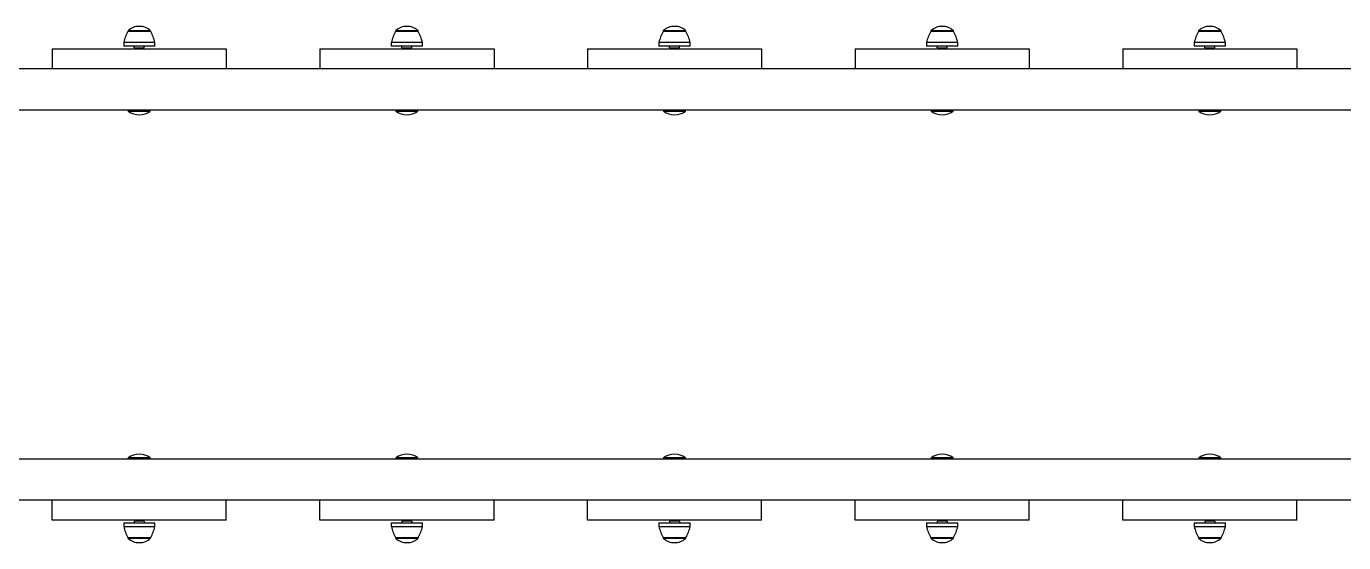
# Model space of a CAD drawing. Header units: millimetres. Extents: x 1089 to 46270, y 1624 to 35257.
# Drawn here: x 1145.753 to 1147.19, y 1645.832 to 1646.395 of the extents above; entities that cross this region are included whole.
import ezdxf

# ---------------------------------------------------------------- set-up
doc = ezdxf.new("R2010")
doc.units = ezdxf.units.MM

# ---------------------------------------------------------------- blocks, each defined once
blk = doc.blocks.new('A$C411B504A')
at = {"ltscale": 25.4}
for p, q in [((1.4917, 1.366), (1.4917, 1.362)), ((1.5257, 1.366), (1.4917, 1.366)), ((1.5212, 1.378), (1.4962, 1.378)), ((1.521, 1.3785), (1.4965, 1.3785)), ((1.4965, 1.3785), (1.4965, 1.3777)), ((1.521, 1.3777), (1.521, 1.3785)), ((1.5257, 1.362), (1.5257, 1.366)), ((1.7837, 1.366), (1.7837, 1.362)), ((1.8178, 1.366), (1.7837, 1.366)), ((1.8133, 1.378), (1.7882, 1.378)), ((1.813, 1.3785), (1.7885, 1.3785)), ((1.7885, 1.3785), (1.7885, 1.3777)), ((1.813, 1.3777), (1.813, 1.3785)), ((1.8178, 1.362), (1.8178, 1.366)), ((2.1098, 1.366), (2.0758, 1.366)), ((2.0758, 1.366), (2.0758, 1.362)), ((2.1053, 1.378), (2.0803, 1.378)), ((2.105, 1.3785), (2.0805, 1.3785)), ((2.0805, 1.3785), (2.0805, 1.3777)), ((2.105, 1.3777), (2.105, 1.3785)), ((2.1098, 1.362), (2.1098, 1.366)), ((2.3678, 1.366), (2.3678, 1.362)), ((2.4018, 1.366), (2.3678, 1.366)), ((2.3973, 1.378), (2.3723, 1.378)), ((2.3971, 1.3785), (2.3726, 1.3785)), ((2.3726, 1.3785), (2.3726, 1.3777)), ((2.3971, 1.3777), (2.3971, 1.3785)), ((2.4018, 1.362), (2.4018, 1.366)), ((2.6599, 1.366), (2.6599, 1.362)), ((2.6939, 1.366), (2.6599, 1.366)), ((2.6894, 1.378), (2.6644, 1.378)), ((2.6646, 1.3785), (2.6646, 1.3777)), ((2.6891, 1.3785), (2.6646, 1.3785)), ((2.6891, 1.3777), (2.6891, 1.3785)), ((2.6939, 1.362), (2.6939, 1.366)), ((1.4137, 1.359), (1.6037, 1.359)), ((1.4137, 1.359), (1.4137, 1.337)), ((1.5257, 1.362), (1.4917, 1.362)), ((1.5032, 1.36), (1.5032, 1.362)), ((1.5032, 1.36), (1.5042, 1.36)), ((1.5037, 1.36), (1.5037, 1.359)), ((1.5042, 1.36), (1.5132, 1.36)), ((1.5046, 1.36), (1.5046, 1.359)), ((1.5128, 1.36), (1.5128, 1.359)), ((1.5132, 1.36), (1.5142, 1.36)), ((1.5137, 1.359), (1.5137, 1.36)), ((1.5142, 1.36), (1.5142, 1.362)), ((1.6037, 1.359), (1.6037, 1.337)), ((1.7057, 1.359), (1.8958, 1.359)), ((1.7057, 1.359), (1.7057, 1.337)), ((1.8178, 1.362), (1.7837, 1.362)), ((1.7952, 1.36), (1.7952, 1.362)), ((1.7952, 1.36), (1.7962, 1.36)), ((1.7957, 1.36), (1.7957, 1.359)), ((1.7962, 1.36), (1.8052, 1.36)), ((1.7967, 1.36), (1.7967, 1.359)), ((1.8048, 1.36), (1.8048, 1.359)), ((1.8052, 1.36), (1.8062, 1.36)), ((1.8057, 1.359), (1.8057, 1.36)), ((1.8062, 1.36), (1.8062, 1.362)), ((1.8958, 1.359), (1.8958, 1.337)), ((1.9978, 1.359), (2.1878, 1.359)), ((1.9978, 1.359), (1.9978, 1.337)), ((2.1098, 1.362), (2.0758, 1.362)), ((2.0873, 1.36), (2.0873, 1.362)), ((2.0873, 1.36), (2.0883, 1.36)), ((2.0878, 1.36), (2.0878, 1.359)), ((2.0883, 1.36), (2.0973, 1.36)), ((2.0887, 1.36), (2.0887, 1.359)), ((2.0969, 1.36), (2.0969, 1.359)), ((2.0973, 1.36), (2.0983, 1.36)), ((2.0978, 1.359), (2.0978, 1.36)), ((2.0983, 1.36), (2.0983, 1.362)), ((2.1878, 1.359), (2.1878, 1.337)), ((2.2898, 1.359), (2.4798, 1.359)), ((2.2898, 1.359), (2.2898, 1.337)), ((2.4018, 1.362), (2.3678, 1.362)), ((2.3793, 1.36), (2.3793, 1.362)), ((2.3793, 1.36), (2.3803, 1.36)), ((2.3798, 1.36), (2.3798, 1.359)), ((2.3803, 1.36), (2.3893, 1.36)), ((2.3807, 1.36), (2.3807, 1.359)), ((2.3889, 1.36), (2.3889, 1.359)), ((2.3893, 1.36), (2.3903, 1.36)), ((2.3898, 1.359), (2.3898, 1.36)), ((2.3903, 1.36), (2.3903, 1.362)), ((2.4798, 1.359), (2.4798, 1.337)), ((2.5819, 1.359), (2.7719, 1.359)), ((2.5819, 1.359), (2.5819, 1.337)), ((2.6939, 1.362), (2.6599, 1.362)), ((2.6714, 1.36), (2.6714, 1.362)), ((2.6714, 1.36), (2.6724, 1.36)), ((2.6719, 1.36), (2.6719, 1.359)), ((2.6724, 1.36), (2.6814, 1.36)), ((2.6728, 1.36), (2.6728, 1.359)), ((2.6809, 1.36), (2.6809, 1.359)), ((2.6814, 1.36), (2.6824, 1.36)), ((2.6819, 1.359), (2.6819, 1.36)), ((2.6824, 1.36), (2.6824, 1.362)), ((2.7719, 1.359), (2.7719, 1.337)), ((3.1649, 1.337), (0.7236, 1.337)), ((3.2058, 1.292), (0.6562, 1.292)), ((1.4967, 1.292), (1.4967, 1.291)), ((1.4967, 1.291), (1.5207, 1.291)), ((1.5207, 1.291), (1.5207, 1.292)), ((1.7887, 1.292), (1.7887, 1.291)), ((1.7887, 1.291), (1.8128, 1.291)), ((1.8128, 1.291), (1.8128, 1.292)), ((2.0808, 1.292), (2.0808, 1.291)), ((2.0808, 1.291), (2.1048, 1.291)), ((2.1048, 1.291), (2.1048, 1.292)), ((2.3728, 1.292), (2.3728, 1.291)), ((2.3728, 1.291), (2.3968, 1.291)), ((2.3968, 1.291), (2.3968, 1.292)), ((2.6649, 1.292), (2.6649, 1.291)), ((2.6649, 1.291), (2.6889, 1.291)), ((2.6889, 1.291), (2.6889, 1.292)), ((0.6562, 0.9119), (3.2058, 0.9119)), ((1.4967, 0.9129), (1.4967, 0.9119)), ((1.5207, 0.9129), (1.4967, 0.9129)), ((1.5207, 0.9119), (1.5207, 0.9129)), ((1.8128, 0.9129), (1.7887, 0.9129)), ((1.7887, 0.9129), (1.7887, 0.9119)), ((1.8128, 0.9119), (1.8128, 0.9129)), ((2.0808, 0.9129), (2.0808, 0.9119)), ((2.1048, 0.9129), (2.0808, 0.9129)), ((2.1048, 0.9119), (2.1048, 0.9129)), ((2.3728, 0.9129), (2.3728, 0.9119)), ((2.3968, 0.9129), (2.3728, 0.9129)), ((2.3968, 0.9119), (2.3968, 0.9129)), ((2.6649, 0.9129), (2.6649, 0.9119)), ((2.6889, 0.9129), (2.6649, 0.9129)), ((2.6889, 0.9119), (2.6889, 0.9129)), ((0.7226, 0.8669), (3.1709, 0.8669)), ((1.4137, 0.8449), (1.4137, 0.8669)), ((1.6037, 0.8449), (1.6037, 0.8669)), ((1.7057, 0.8449), (1.7057, 0.8669)), ((1.8958, 0.8449), (1.8958, 0.8669)), ((1.9978, 0.8449), (1.9978, 0.8669)), ((2.1878, 0.8449), (2.1878, 0.8669)), ((2.2898, 0.8449), (2.2898, 0.8669)), ((2.4798, 0.8449), (2.4798, 0.8669)), ((2.5819, 0.8449), (2.5819, 0.8669)), ((2.7719, 0.8449), (2.7719, 0.8669)), ((1.6037, 0.8449), (1.4137, 0.8449)), ((1.4917, 0.8419), (1.4917, 0.8379)), ((1.4917, 0.8419), (1.5257, 0.8419)), ((1.4917, 0.8379), (1.5257, 0.8379)), ((1.5032, 0.8439), (1.5032, 0.8419)), ((1.5042, 0.8439), (1.5032, 0.8439)), ((1.5037, 0.8449), (1.5037, 0.8439)), ((1.5132, 0.8439), (1.5042, 0.8439)), ((1.5046, 0.8439), (1.5046, 0.8449)), ((1.5128, 0.8439), (1.5128, 0.8449)), ((1.5142, 0.8439), (1.5132, 0.8439)), ((1.5137, 0.8439), (1.5137, 0.8449)), ((1.5142, 0.8439), (1.5142, 0.8419)), ((1.5257, 0.8379), (1.5257, 0.8419)), ((1.8958, 0.8449), (1.7057, 0.8449)), ((1.7837, 0.8419), (1.7837, 0.8379)), ((1.7837, 0.8419), (1.8178, 0.8419)), ((1.7837, 0.8379), (1.8178, 0.8379)), ((1.7952, 0.8439), (1.7952, 0.8419)), ((1.7962, 0.8439), (1.7952, 0.8439)), ((1.7957, 0.8449), (1.7957, 0.8439)), ((1.8052, 0.8439), (1.7962, 0.8439)), ((1.7967, 0.8439), (1.7967, 0.8449)), ((1.8048, 0.8439), (1.8048, 0.8449)), ((1.8062, 0.8439), (1.8052, 0.8439)), ((1.8057, 0.8439), (1.8057, 0.8449)), ((1.8062, 0.8439), (1.8062, 0.8419)), ((1.8178, 0.8379), (1.8178, 0.8419)), ((2.1878, 0.8449), (1.9978, 0.8449)), ((2.0758, 0.8419), (2.0758, 0.8379)), ((2.0758, 0.8419), (2.1098, 0.8419)), ((2.0758, 0.8379), (2.1098, 0.8379)), ((2.0873, 0.8439), (2.0873, 0.8419)), ((2.0883, 0.8439), (2.0873, 0.8439)), ((2.0878, 0.8449), (2.0878, 0.8439)), ((2.0973, 0.8439), (2.0883, 0.8439)), ((2.0887, 0.8439), (2.0887, 0.8449)), ((2.0969, 0.8439), (2.0969, 0.8449)), ((2.0983, 0.8439), (2.0973, 0.8439)), ((2.0978, 0.8439), (2.0978, 0.8449)), ((2.0983, 0.8439), (2.0983, 0.8419)), ((2.1098, 0.8379), (2.1098, 0.8419)), ((2.4798, 0.8449), (2.2898, 0.8449)), ((2.3678, 0.8419), (2.4018, 0.8419)), ((2.3678, 0.8419), (2.3678, 0.8379)), ((2.3678, 0.8379), (2.4018, 0.8379)), ((2.3793, 0.8439), (2.3793, 0.8419)), ((2.3803, 0.8439), (2.3793, 0.8439)), ((2.3798, 0.8449), (2.3798, 0.8439)), ((2.3893, 0.8439), (2.3803, 0.8439)), ((2.3807, 0.8439), (2.3807, 0.8449)), ((2.3889, 0.8439), (2.3889, 0.8449)), ((2.3903, 0.8439), (2.3893, 0.8439)), ((2.3898, 0.8439), (2.3898, 0.8449)), ((2.3903, 0.8439), (2.3903, 0.8419)), ((2.4018, 0.8379), (2.4018, 0.8419)), ((2.7719, 0.8449), (2.5819, 0.8449)), ((2.6599, 0.8419), (2.6599, 0.8379)), ((2.6599, 0.8419), (2.6939, 0.8419)), ((2.6599, 0.8379), (2.6939, 0.8379)), ((2.6714, 0.8439), (2.6714, 0.8419)), ((2.6724, 0.8439), (2.6714, 0.8439)), ((2.6719, 0.8449), (2.6719, 0.8439)), ((2.6814, 0.8439), (2.6724, 0.8439)), ((2.6728, 0.8439), (2.6728, 0.8449)), ((2.6809, 0.8439), (2.6809, 0.8449)), ((2.6824, 0.8439), (2.6814, 0.8439)), ((2.6819, 0.8439), (2.6819, 0.8449)), ((2.6824, 0.8439), (2.6824, 0.8419)), ((2.6939, 0.8379), (2.6939, 0.8419)), ((1.4962, 0.8259), (1.5212, 0.8259)), ((1.4965, 0.8262), (1.4965, 0.8254)), ((1.4965, 0.8254), (1.521, 0.8254)), ((1.521, 0.8254), (1.521, 0.8262)), ((1.7882, 0.8259), (1.8133, 0.8259)), ((1.7885, 0.8262), (1.7885, 0.8254)), ((1.7885, 0.8254), (1.813, 0.8254)), ((1.813, 0.8254), (1.813, 0.8262)), ((2.0803, 0.8259), (2.1053, 0.8259)), ((2.0805, 0.8262), (2.0805, 0.8254)), ((2.0805, 0.8254), (2.105, 0.8254)), ((2.105, 0.8254), (2.105, 0.8262)), ((2.3723, 0.8259), (2.3973, 0.8259)), ((2.3726, 0.8262), (2.3726, 0.8254)), ((2.3726, 0.8254), (2.3971, 0.8254)), ((2.3971, 0.8254), (2.3971, 0.8262)), ((2.6644, 0.8259), (2.6894, 0.8259)), ((2.6646, 0.8262), (2.6646, 0.8254)), ((2.6646, 0.8254), (2.6891, 0.8254)), ((2.6891, 0.8254), (2.6891, 0.8262))]:
    blk.add_line(p, q, dxfattribs=at)
for centre, radius, start, end in [((1.5082, 1.3673), 0.0162, 88.048, 136.359), ((1.5092, 1.3671), 0.0164, 43.9298, 91.6633), ((1.8002, 1.3673), 0.0162, 88.048, 136.359), ((1.8012, 1.3671), 0.0164, 43.9298, 91.6633), ((2.0922, 1.3673), 0.0162, 88.048, 136.359), ((2.0933, 1.3671), 0.0164, 43.9298, 91.6633), ((2.3843, 1.3673), 0.0162, 88.048, 136.359), ((2.3853, 1.3671), 0.0164, 43.9298, 91.6633), ((2.6763, 1.3673), 0.0162, 88.048, 136.359), ((2.6773, 1.3671), 0.0164, 43.9298, 91.6633), ((1.5385, 1.3553), 0.048, 151.7738, 167.1141), ((1.4788, 1.3552), 0.0481, 12.9034, 28.2087), ((1.8306, 1.3553), 0.048, 151.7738, 167.1141), ((1.7708, 1.3552), 0.0481, 12.9034, 28.2087), ((2.1226, 1.3553), 0.048, 151.7738, 167.1141), ((2.0629, 1.3552), 0.0481, 12.9034, 28.2087), ((2.4146, 1.3553), 0.048, 151.7738, 167.1141), ((2.3549, 1.3552), 0.0481, 12.9034, 28.2087), ((2.7067, 1.3553), 0.048, 151.7738, 167.1141), ((2.647, 1.3552), 0.0481, 12.9034, 28.2087), ((1.5092, 1.3084), 0.0214, 234.3756, 268.7545), ((1.5082, 1.3085), 0.0215, 271.3454, 305.5245), ((1.8012, 1.3084), 0.0214, 234.3756, 268.7545), ((1.8002, 1.3085), 0.0215, 271.3454, 305.5245), ((2.0933, 1.3084), 0.0214, 234.3756, 268.7545), ((2.0923, 1.3085), 0.0215, 271.3454, 305.5245), ((2.3853, 1.3084), 0.0214, 234.3756, 268.7545), ((2.3843, 1.3085), 0.0215, 271.3454, 305.5245), ((2.6773, 1.3084), 0.0214, 234.3756, 268.7545), ((2.6764, 1.3085), 0.0215, 271.3454, 305.5245), ((1.5092, 0.8954), 0.0215, 91.3454, 125.5245), ((1.5082, 0.8955), 0.0214, 54.3756, 88.7545), ((1.8013, 0.8954), 0.0215, 91.3454, 125.5245), ((1.8003, 0.8955), 0.0214, 54.3756, 88.7545), ((2.0933, 0.8954), 0.0215, 91.3454, 125.5245), ((2.0923, 0.8955), 0.0214, 54.3756, 88.7545), ((2.3853, 0.8954), 0.0215, 91.3454, 125.5245), ((2.3844, 0.8955), 0.0214, 54.3756, 88.7545), ((2.6774, 0.8954), 0.0215, 91.3454, 125.5245), ((2.6764, 0.8955), 0.0214, 54.3756, 88.7545), ((1.5386, 0.8487), 0.0481, 192.9034, 208.2087), ((1.4789, 0.8486), 0.048, 331.7738, 347.1141), ((1.8307, 0.8487), 0.0481, 192.9034, 208.2087), ((1.7709, 0.8486), 0.048, 331.7738, 347.1141), ((2.1227, 0.8487), 0.0481, 192.9034, 208.2087), ((2.063, 0.8486), 0.048, 331.7738, 347.1141), ((2.4147, 0.8487), 0.0481, 192.9034, 208.2087), ((2.355, 0.8486), 0.048, 331.7738, 347.1141), ((2.7068, 0.8487), 0.0481, 192.9034, 208.2087), ((2.6471, 0.8486), 0.048, 331.7738, 347.1141), ((1.5082, 0.8368), 0.0164, 223.9298, 271.6633), ((1.5093, 0.8366), 0.0162, 268.048, 316.359), ((1.8003, 0.8368), 0.0164, 223.9298, 271.6633), ((1.8013, 0.8366), 0.0162, 268.048, 316.359), ((2.0923, 0.8368), 0.0164, 223.9298, 271.6633), ((2.0933, 0.8366), 0.0162, 268.048, 316.359), ((2.3844, 0.8368), 0.0164, 223.9298, 271.6633), ((2.3854, 0.8366), 0.0162, 268.048, 316.359), ((2.6764, 0.8368), 0.0164, 223.9298, 271.6633), ((2.6774, 0.8366), 0.0162, 268.048, 316.359)]:
    blk.add_arc(centre, radius, start, end, dxfattribs=at)
blk = doc.blocks.new('A$C612A7BA7')
blk.add_blockref('A$C411B504A', (0, 0))

msp = doc.modelspace()

# ---------------------------------------------------------------- block references
msp.add_blockref('A$C612A7BA7', (1144.3673, 1645.0117))

doc.saveas('drawing.dxf')
